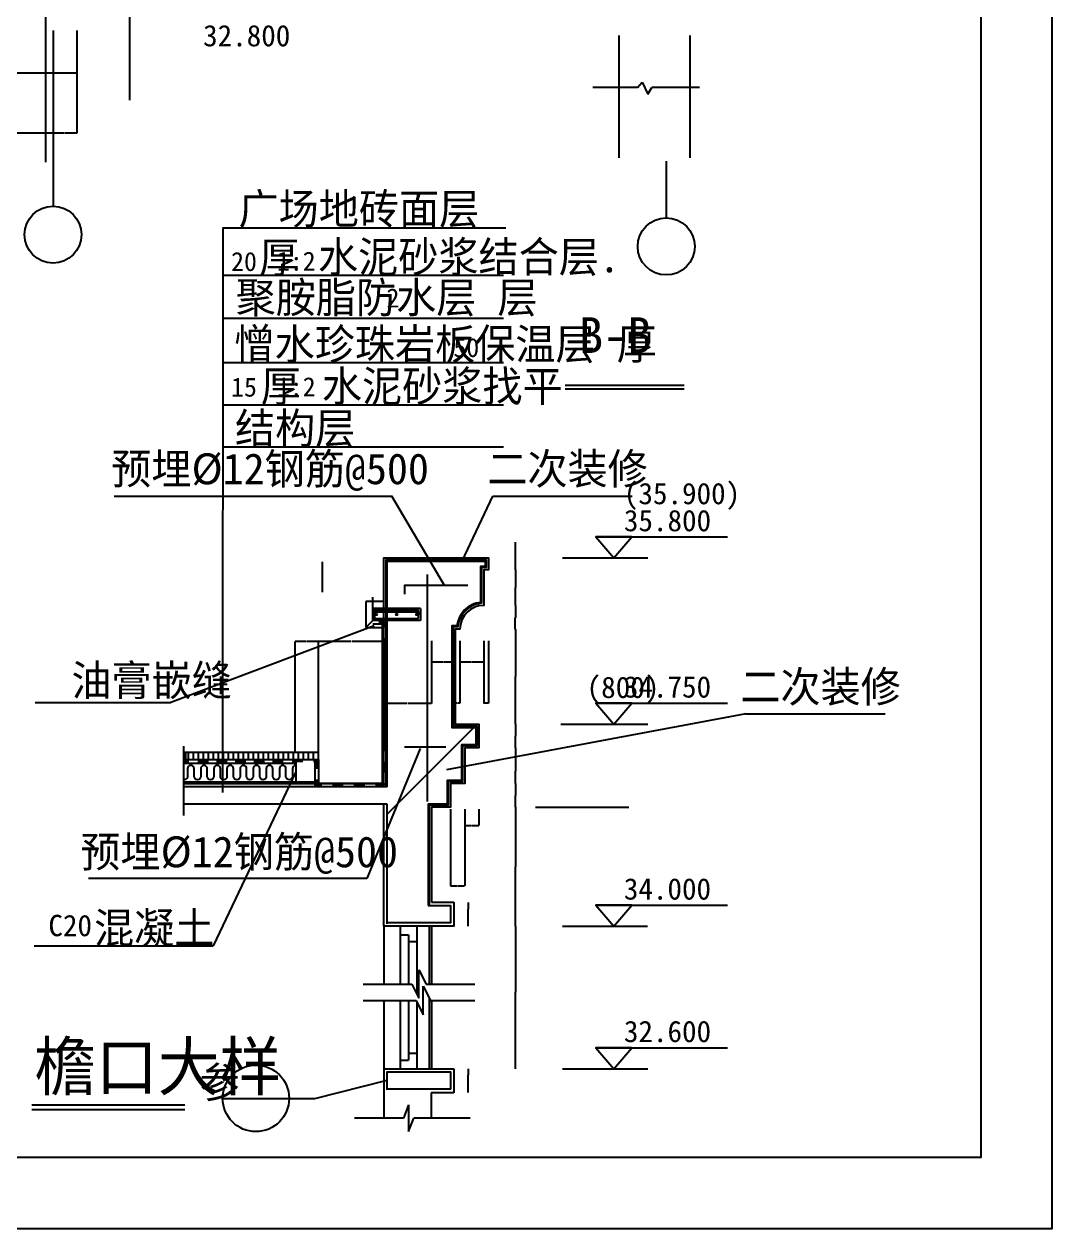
# Model space of a CAD drawing. Header units: metres. Extents: x -2 to 48064, y 0 to 84902.
# Drawn here: x 36374 to 40702, y 63098 to 68168 of the extents above; entities that cross this region are included whole.
import ezdxf

# ---------------------------------------------------------------- set-up
doc = ezdxf.new("R2010")
doc.units = ezdxf.units.M
for name, color, linetype in [('DIM', 3, 'Continuous'), ('MC', 6, 'Continuous'), ('PL', 4, 'Continuous'), ('PUB_DIM', 3, 'Continuous'), ('PUB_HATCH', 7, 'Continuous'), ('PUB_TEXT', 7, 'Continuous'), ('PUB_WALL', 255, 'Continuous'), ('S_SURFACE', 43, 'Continuous'), ('STAIR', 2, 'Continuous'), ('SURFACE', 43, 'Continuous'), ('TK', 143, 'Continuous'), ('WALL', 2, 'Continuous'), ('ZX', 1, 'Continuous')]:
    doc.layers.add(name, color=color, linetype=linetype)
doc.dimstyles.get("Standard").update_dxf_attribs({"dimtxt": 2.5, "dimasz": 2.5, "dimexe": 1.25, "dimexo": 0.625, "dimtad": 1, "dimcen": 2.5, "dimazin": 3, "dimtfac": 1, "dimtmove": 0, "dimatfit": 3})
pattern_1 = [(45, (0, 0), (-898.026, 898.026), [])]

# ---------------------------------------------------------------- blocks, each defined once
blk = doc.blocks.new('BG')
at = {"layer": 'DIM'}
blk.add_line((-252, 292.48), (1596, 292.48), dxfattribs=at)
blk.add_lwpolyline([(252, 292.48), (-252, 292.48), (0, 0)], close=True, dxfattribs=at)
blk = doc.blocks.new('_INDEX')
blk.add_line((-0.5, 0), (0.5, 0))
blk.add_circle((0, 0), 0.5)
blk = doc.blocks.new('*D57')
for p, q in [((36495.71, 68141.93), (36495.71, 67709.58)), ((36595.71, 68141.93), (36595.71, 67709.58)), ((36544.21, 67709.58), (36495.46, 67709.58)), ((36595.96, 67709.58), (36547.21, 67709.58))]:
    blk.add_line(p, q)
at = {"layer": 'Defpoints'}
for p in [(36495.71, 68141.93), (36595.71, 68141.93), (36595.71, 67709.58)]:
    blk.add_point(p, dxfattribs=at)
at = {"layer": 'DIM', "insert": (36545.71, 67709.58), "char_height": 1, "attachment_point": 5}
blk.add_mtext('100', dxfattribs=at)
blk = doc.blocks.new('*D58')
for p, q in [((35945.71, 68141.93), (35945.71, 67962.1)), ((36595.71, 68141.93), (36595.71, 67962.1)), ((36269.21, 67962.1), (35945.46, 67962.1)), ((36595.96, 67962.1), (36272.21, 67962.1))]:
    blk.add_line(p, q)
at = {"layer": 'Defpoints'}
for p in [(35945.71, 68141.93), (36595.71, 68141.93), (36595.71, 67962.1)]:
    blk.add_point(p, dxfattribs=at)
at = {"layer": 'DIM', "insert": (36270.71, 67962.1), "char_height": 1, "attachment_point": 5}
blk.add_mtext('650', dxfattribs=at)
blk = doc.blocks.new('*D66')
for p, q in [((33895.71, 68141.93), (33895.71, 67709.58)), ((36495.71, 68141.93), (36495.71, 67709.58)), ((35193.71, 67709.58), (33895.46, 67709.58)), ((36495.96, 67709.58), (35197.71, 67709.58))]:
    blk.add_line(p, q)
at = {"layer": 'Defpoints'}
for p in [(33895.71, 68141.93), (36495.71, 68141.93), (36495.71, 67709.58)]:
    blk.add_point(p, dxfattribs=at)
at = {"layer": 'DIM', "insert": (35195.71, 67709.58), "char_height": 1, "attachment_point": 5}
blk.add_mtext('2600', dxfattribs=at)
blk = doc.blocks.new('*D161')
for p, q in [((38309.25, 65572.29), (38309.25, 65309.91)), ((38329.25, 65572.29), (38329.25, 65309.91)), ((38318.25, 65309.91), (38309, 65309.91)), ((38329.5, 65309.91), (38320.25, 65309.91))]:
    blk.add_line(p, q)
at = {"layer": 'Defpoints'}
for p in [(38309.25, 65572.29), (38329.25, 65572.29), (38329.25, 65309.91)]:
    blk.add_point(p, dxfattribs=at)
at = {"layer": 'DIM', "insert": (38319.25, 65309.91), "char_height": 1, "attachment_point": 5}
blk.add_mtext('20', dxfattribs=at)
blk = doc.blocks.new('*D162')
for p, q in [((38209.25, 65572.29), (38209.25, 65483.5)), ((38309.25, 65572.29), (38309.25, 65483.5)), ((38257.75, 65483.5), (38209, 65483.5)), ((38309.5, 65483.5), (38260.75, 65483.5))]:
    blk.add_line(p, q)
at = {"layer": 'Defpoints'}
for p in [(38209.25, 65572.29), (38309.25, 65572.29), (38309.25, 65483.5)]:
    blk.add_point(p, dxfattribs=at)
at = {"layer": 'DIM', "insert": (38259.25, 65483.5), "char_height": 1, "attachment_point": 5}
blk.add_mtext('100', dxfattribs=at)
blk = doc.blocks.new('*D163')
for p, q in [((38189.25, 65572.29), (38189.25, 65309.91)), ((38209.25, 65572.29), (38209.25, 65309.91)), ((38198.25, 65309.91), (38189, 65309.91)), ((38209.5, 65309.91), (38200.25, 65309.91))]:
    blk.add_line(p, q)
at = {"layer": 'Defpoints'}
for p in [(38189.25, 65572.29), (38209.25, 65572.29), (38209.25, 65309.91)]:
    blk.add_point(p, dxfattribs=at)
at = {"layer": 'DIM', "insert": (38199.25, 65309.91), "char_height": 1, "attachment_point": 5}
blk.add_mtext('20', dxfattribs=at)
blk = doc.blocks.new('*D164')
for p, q in [((38443.16, 65722.21), (38443.16, 65669.38)), ((38442.23, 65669.38), (38441.98, 65669.38)), ((38442.48, 65622.21), (38442.48, 65669.38)), ((38443.16, 65669.38), (38442.48, 65669.38)), ((38443.41, 65669.38), (38443.66, 65669.38))]:
    blk.add_line(p, q)
at = {"layer": 'Defpoints'}
for p in [(38443.16, 65722.21), (38443.16, 65669.38), (38442.48, 65622.21)]:
    blk.add_point(p, dxfattribs=at)
at = {"layer": 'DIM', "insert": (38442.82, 65668.255), "char_height": 1, "attachment_point": 5}
blk.add_mtext('0,68', dxfattribs=at)
blk = doc.blocks.new('*D165')
for p, q in [((38442.81, 65622.21), (38442.81, 65422.21)), ((38442.56, 65422.21), (38442.31, 65422.21)), ((38442.81, 65222.21), (38442.81, 65422.21)), ((38442.81, 65422.21), (38442.81, 65422.21)), ((38443.06, 65422.21), (38443.31, 65422.21))]:
    blk.add_line(p, q)
at = {"layer": 'Defpoints'}
for p in [(38442.81, 65622.21), (38442.81, 65422.21), (38442.81, 65222.21)]:
    blk.add_point(p, dxfattribs=at)
at = {"layer": 'DIM', "insert": (38442.81, 65423.335), "char_height": 1, "attachment_point": 5}
blk.add_mtext('700', dxfattribs=at)
blk = doc.blocks.new('*D166')
for p, q in [((38089.25, 65572.29), (38089.25, 65483.5)), ((38189.25, 65572.29), (38189.25, 65483.5)), ((38137.75, 65483.5), (38089, 65483.5)), ((38189.5, 65483.5), (38140.75, 65483.5))]:
    blk.add_line(p, q)
at = {"layer": 'Defpoints'}
for p in [(38089.25, 65572.29), (38189.25, 65572.29), (38189.25, 65483.5)]:
    blk.add_point(p, dxfattribs=at)
at = {"layer": 'DIM', "insert": (38139.25, 65483.5), "char_height": 1, "attachment_point": 5}
blk.add_mtext('100', dxfattribs=at)
blk = doc.blocks.new('*D167')
for p, q in [((37889.25, 65576.04), (37889.25, 65308.82)), ((38089.25, 65572.29), (38089.25, 65308.82)), ((37987.75, 65308.82), (37889, 65308.82)), ((38089.5, 65308.82), (37990.75, 65308.82))]:
    blk.add_line(p, q)
at = {"layer": 'Defpoints'}
for p in [(37889.25, 65576.04), (38089.25, 65572.29), (38089.25, 65308.82)]:
    blk.add_point(p, dxfattribs=at)
at = {"layer": 'DIM', "insert": (37989.25, 65308.82), "char_height": 1, "attachment_point": 5}
blk.add_mtext('200', dxfattribs=at)
blk = doc.blocks.new('*D168')
for p, q in [((38442.81, 64371.83), (38442.81, 64094.07)), ((38442.56, 64094.07), (38442.31, 64094.07)), ((38442.81, 63772.21), (38442.81, 64094.07)), ((38442.81, 64094.07), (38442.81, 64094.07)), ((38443.06, 64094.07), (38443.31, 64094.07))]:
    blk.add_line(p, q)
at = {"layer": 'Defpoints'}
for p in [(38442.81, 64371.83), (38442.81, 64094.07), (38442.81, 63772.21)]:
    blk.add_point(p, dxfattribs=at)
at = {"layer": 'DIM', "insert": (38442.81, 64095.195), "char_height": 1, "attachment_point": 5}
blk.add_mtext('1400', dxfattribs=at)
blk = doc.blocks.new('*D169')
for p, q in [((38244.12, 63744.26), (38243.87, 63744.26)), ((38244.37, 63772.21), (38244.37, 63744.26)), ((38244.37, 63672.21), (38244.37, 63744.26)), ((38244.37, 63744.26), (38244.37, 63744.26)), ((38244.62, 63744.26), (38244.87, 63744.26))]:
    blk.add_line(p, q)
at = {"layer": 'Defpoints'}
for p in [(38244.37, 63772.21), (38244.37, 63744.26), (38244.37, 63672.21)]:
    blk.add_point(p, dxfattribs=at)
at = {"layer": 'DIM', "insert": (38244.37, 63745.385), "char_height": 1, "attachment_point": 5}
blk.add_mtext('0', dxfattribs=at)
blk = doc.blocks.new('*D170')
for p, q in [((38442.81, 65222.21), (38442.81, 65172.21)), ((38442.56, 65172.21), (38442.31, 65172.21)), ((38442.81, 65122.21), (38442.81, 65172.21)), ((38442.81, 65172.21), (38442.81, 65172.21)), ((38443.06, 65172.21), (38443.31, 65172.21))]:
    blk.add_line(p, q)
at = {"layer": 'Defpoints'}
for p in [(38442.81, 65222.21), (38442.81, 65172.21), (38442.81, 65122.21)]:
    blk.add_point(p, dxfattribs=at)
at = {"layer": 'DIM', "insert": (38442.81, 65173.335), "char_height": 1, "attachment_point": 5}
blk.add_mtext('0', dxfattribs=at)
blk = doc.blocks.new('*D171')
for p, q in [((38442.81, 65122.21), (38442.81, 65024.75)), ((38442.56, 65024.75), (38442.31, 65024.75)), ((38442.81, 64972.21), (38442.81, 65024.75)), ((38442.81, 65024.75), (38442.81, 65024.75)), ((38443.06, 65024.75), (38443.31, 65024.75))]:
    blk.add_line(p, q)
at = {"layer": 'Defpoints'}
for p in [(38442.81, 65122.21), (38442.81, 65024.75), (38442.81, 64972.21)]:
    blk.add_point(p, dxfattribs=at)
at = {"layer": 'DIM', "insert": (38442.81, 65025.875), "char_height": 1, "attachment_point": 5}
blk.add_mtext('200', dxfattribs=at)
blk = doc.blocks.new('*D172')
for p, q in [((38442.81, 64972.21), (38442.81, 64922.21)), ((38442.56, 64922.21), (38442.31, 64922.21)), ((38442.81, 64872.21), (38442.81, 64922.21)), ((38442.81, 64922.21), (38442.81, 64922.21)), ((38443.06, 64922.21), (38443.31, 64922.21))]:
    blk.add_line(p, q)
at = {"layer": 'Defpoints'}
for p in [(38442.81, 64972.21), (38442.81, 64922.21), (38442.81, 64872.21)]:
    blk.add_point(p, dxfattribs=at)
at = {"layer": 'DIM', "insert": (38442.81, 64923.335), "char_height": 1, "attachment_point": 5}
blk.add_mtext('0', dxfattribs=at)
blk = doc.blocks.new('*D173')
for p, q in [((38442.81, 64872.21), (38442.81, 64622.02)), ((38442.56, 64622.02), (38442.31, 64622.02)), ((38442.81, 64371.83), (38442.81, 64622.02)), ((38442.81, 64622.02), (38442.81, 64622.02)), ((38443.06, 64622.02), (38443.31, 64622.02))]:
    blk.add_line(p, q)
at = {"layer": 'Defpoints'}
for p in [(38442.81, 64872.21), (38442.81, 64622.02), (38442.81, 64371.83)]:
    blk.add_point(p, dxfattribs=at)
at = {"layer": 'DIM', "insert": (38442.81, 64623.145), "char_height": 1, "attachment_point": 5}
blk.add_mtext('400', dxfattribs=at)
blk = doc.blocks.new('*D174')
for p, q in [((38169.25, 64864.12), (38169.25, 64542.31)), ((38229.25, 64864.12), (38229.25, 64542.31)), ((38169.5, 64542.31), (38198.25, 64542.31)), ((38200.25, 64542.31), (38229, 64542.31))]:
    blk.add_line(p, q)
at = {"layer": 'Defpoints'}
for p in [(38169.25, 64864.12), (38229.25, 64864.12), (38169.25, 64542.31)]:
    blk.add_point(p, dxfattribs=at)
at = {"layer": 'DIM', "insert": (38199.25, 64542.31), "char_height": 1, "attachment_point": 5}
blk.add_mtext('60', dxfattribs=at)
blk = doc.blocks.new('*D175')
for p, q in [((38229.25, 64864.12), (38229.25, 64795.68)), ((38289.25, 64864.12), (38289.25, 64795.68)), ((38229.5, 64795.68), (38258.25, 64795.68)), ((38260.25, 64795.68), (38289, 64795.68))]:
    blk.add_line(p, q)
at = {"layer": 'Defpoints'}
for p in [(38229.25, 64864.12), (38289.25, 64864.12), (38229.25, 64795.68)]:
    blk.add_point(p, dxfattribs=at)
at = {"layer": 'DIM', "insert": (38259.25, 64795.68), "char_height": 1, "attachment_point": 5}
blk.add_mtext('60', dxfattribs=at)
blk = doc.blocks.new('*D176')
for p, q in [((37629.66, 65905.64), (37629.66, 65777.93)), ((37629.41, 65777.93), (37629.16, 65777.93)), ((37629.66, 65806.12), (37629.66, 65777.93)), ((37629.66, 65777.93), (37629.66, 65777.93)), ((37629.91, 65777.93), (37630.16, 65777.93))]:
    blk.add_line(p, q)
at = {"layer": 'Defpoints'}
for p in [(37629.66, 65905.64), (37629.66, 65806.12), (37629.66, 65777.93)]:
    blk.add_point(p, dxfattribs=at)
at = {"layer": 'DIM', "insert": (37629.66, 65779.055), "char_height": 1, "attachment_point": 5}
blk.add_mtext('0', dxfattribs=at)
blk = doc.blocks.new('*D177')
for p, q in [((38442.56, 65987.85), (38442.31, 65987.85)), ((38442.81, 65922.21), (38442.81, 65987.85)), ((38442.81, 65872.21), (38442.81, 65987.85)), ((38442.81, 65987.85), (38442.81, 65987.85)), ((38443.06, 65987.85), (38443.31, 65987.85))]:
    blk.add_line(p, q)
at = {"layer": 'Defpoints'}
for p in [(38442.81, 65987.85), (38442.81, 65922.21), (38442.81, 65872.21)]:
    blk.add_point(p, dxfattribs=at)
at = {"layer": 'DIM', "insert": (38442.81, 65988.975), "char_height": 1, "attachment_point": 5}
blk.add_mtext('0', dxfattribs=at)
blk = doc.blocks.new('*D178')
for p, q in [((38442.81, 65872.21), (38442.81, 65797.21)), ((38442.56, 65797.21), (38442.31, 65797.21)), ((38442.81, 65797.21), (38443.16, 65797.21)), ((38443.16, 65722.21), (38443.16, 65797.21)), ((38443.41, 65797.21), (38443.66, 65797.21))]:
    blk.add_line(p, q)
at = {"layer": 'Defpoints'}
for p in [(38442.81, 65872.21), (38442.81, 65797.21), (38443.16, 65722.21)]:
    blk.add_point(p, dxfattribs=at)
at = {"layer": 'DIM', "insert": (38442.985, 65798.335), "char_height": 1, "attachment_point": 5}
blk.add_mtext('0,35', dxfattribs=at)
blk = doc.blocks.new('*D179')
for p, q in [((36817.91, 68798.78), (36817.91, 67848.78)), ((36817.91, 68298.78), (36817.91, 67848.78)), ((36817.66, 67848.78), (36817.41, 67848.78)), ((36817.91, 67848.78), (36817.91, 67848.78)), ((36818.16, 67848.78), (36818.41, 67848.78))]:
    blk.add_line(p, q)
at = {"layer": 'Defpoints'}
for p in [(36817.91, 68798.78), (36817.91, 68298.78), (36817.91, 67848.78)]:
    blk.add_point(p, dxfattribs=at)
at = {"layer": 'DIM', "insert": (36817.91, 67849.905), "char_height": 1, "attachment_point": 5}
blk.add_mtext('0', dxfattribs=at)
blk = doc.blocks.new('*D183')
for p, q in [((37562.605, 65570.67), (37514.71, 65570.67)), ((37514.96, 65103.71), (37514.96, 65570.67)), ((37613.5, 65570.67), (37565.605, 65570.67)), ((37613.25, 65103.71), (37613.25, 65570.67))]:
    blk.add_line(p, q)
at = {"layer": 'Defpoints'}
for p in [(37613.25, 65570.67), (37514.96, 65103.71), (37613.25, 65103.71)]:
    blk.add_point(p, dxfattribs=at)
at = {"layer": 'PUB_DIM', "insert": (37564.105, 65570.67), "char_height": 1, "attachment_point": 5}
blk.add_mtext('200', dxfattribs=at)
blk = doc.blocks.new('*D184')
for p, q in [((37842.34, 65756.7), (37842.09, 65756.7)), ((37842.59, 65708.71), (37842.59, 65756.7)), ((37842.59, 65658.71), (37842.59, 65756.7)), ((37842.59, 65756.7), (37842.59, 65756.7)), ((37842.84, 65756.7), (37843.09, 65756.7))]:
    blk.add_line(p, q)
at = {"layer": 'Defpoints'}
for p in [(37842.59, 65756.7), (37842.59, 65708.71), (37842.59, 65658.71)]:
    blk.add_point(p, dxfattribs=at)
at = {"layer": 'PUB_DIM', "insert": (37842.59, 65757.825), "char_height": 1, "attachment_point": 5}
blk.add_mtext('50', dxfattribs=at)
blk = doc.blocks.new('*D185')
for p, q in [((37750.5, 65570.67), (37613, 65570.67)), ((37613.25, 65108.59), (37613.25, 65570.67)), ((37891, 65570.67), (37753.5, 65570.67)), ((37890.75, 65108.59), (37890.75, 65570.67))]:
    blk.add_line(p, q)
at = {"layer": 'Defpoints'}
for p in [(37890.75, 65570.67), (37613.25, 65108.59), (37890.75, 65108.59)]:
    blk.add_point(p, dxfattribs=at)
at = {"layer": 'PUB_DIM', "insert": (37752, 65570.67), "char_height": 1, "attachment_point": 5}
blk.add_mtext('300', dxfattribs=at)
blk = doc.blocks.new('*D186')
for p, q in [((38244.37, 64471.38), (38244.37, 64443.43)), ((38244.12, 64443.43), (38243.87, 64443.43)), ((38244.37, 64371.38), (38244.37, 64443.43)), ((38244.37, 64443.43), (38244.37, 64443.43)), ((38244.62, 64443.43), (38244.87, 64443.43))]:
    blk.add_line(p, q)
at = {"layer": 'Defpoints'}
for p in [(38244.37, 64471.38), (38244.37, 64443.43), (38244.37, 64371.38)]:
    blk.add_point(p, dxfattribs=at)
at = {"layer": 'DIM', "insert": (38244.37, 64444.555), "char_height": 1, "attachment_point": 5}
blk.add_mtext('0', dxfattribs=at)

msp = doc.modelspace()

# ---------------------------------------------------------------- hatches: boundary and pattern name
at = {"layer": 'WALL'}
h = msp.add_hatch(dxfattribs=at)
h.set_pattern_fill('AN31C', scale=400)
h.set_pattern_definition(pattern_1)
h.paths.add_polyline_path([(37902.75, 65908.71), (37902.75, 65708.71), (38042.59, 65708.71), (38042.59, 65658.71), (37902.75, 65658.71), (37902.75, 64958.71), (37488.21, 64958.71), (37453.52, 64885.71), (37902.75, 64885.71), (37902.75, 64459.58), (38075.75, 64459.58), (38075.75, 64885.71), (38155.75, 64885.71), (38155.75, 64985.71), (38215.75, 64985.71), (38215.75, 65135.71), (38275.75, 65135.71), (38275.75, 65208.71), (38175.75, 65208.71), (38175.75, 65635.71), (38196.55, 65635.71, -0.35), (38295.75, 65734.9), (38295.75, 65885.71), (38315.75, 65885.71), (38315.75, 65908.71)])
h.paths.add_polyline_path([(37488.21, 64958.71), (37101.8, 64958.71), (37045.31, 64907.43), (37045.31, 64885.71), (37453.52, 64885.71)])
h = msp.add_hatch(dxfattribs=at)
h.set_pattern_fill('AN31C', scale=400)
h.set_pattern_definition(pattern_1)
h.paths.add_polyline_path([(38169.99, 64386.58), (38169.99, 64459.58), (37902.75, 64459.58), (37902.75, 64387.14), (37902.75, 64386.58)])
h = msp.add_hatch(dxfattribs=at)
h.set_pattern_fill('AN31C', scale=400)
h.set_pattern_definition(pattern_1)
h.paths.add_polyline_path([(37902.75, 63758.71), (37902.75, 63685.71), (38169.99, 63685.71), (38169.99, 63758.71)])

# ---------------------------------------------------------------- linework, layer by layer
for p, q in [((37889.25, 65738.71), (37812.59, 65738.71)), ((37812.59, 65738.71), (37812.59, 65628.71)), ((37812.59, 65628.71), (37842.59, 65658.71)), ((37812.59, 65628.71), (37883.25, 65628.71)), ((37898.25, 65658.71), (37898.25, 64958.71)), ((38634.43, 65222.21), (38892.87, 65222.21)), ((37518.25, 65073.71), (37518.25, 64978.71)), ((37598.25, 65073.71), (37598.25, 64958.71))]:
    msp.add_line(p, q)
at = {"layer": 'DIM'}
for p, q in [((36495.71, 68141.93), (36495.71, 67402.48)), ((38878.12, 68120.69), (38878.12, 67605.64)), ((39178.12, 68120.69), (39178.12, 67605.64)), ((39078.12, 67591.88), (39078.12, 67352.62)), ((38652.42, 66632.83), (39153.28, 66632.83)), ((38641.25, 65922.21), (38999.96, 65922.21)), ((38641.25, 65222.21), (38999.96, 65222.21)), ((38527.69, 64872.21), (38921.07, 64872.21)), ((38641.06, 64372.02), (38999.77, 64372.02)), ((38641.25, 63772.21), (38999.96, 63772.21))]:
    msp.add_line(p, q, dxfattribs=at)
for points in [[(38652.42, 66649.49), (39153.28, 66649.49)], [(38289.25, 65122.21), (38289.25, 65122.21)]]:
    msp.add_lwpolyline(points, dxfattribs=at)
for centre in [(36495.71, 67282.48), (39078.12, 67232.62)]:
    msp.add_circle(centre, 120, dxfattribs=at)
at = {"layer": 'MC'}
for p, q in [((38957.43, 67901.95), (38769.55, 67901.95)), ((38957.43, 67901.95), (38977.22, 67924.2)), ((38977.22, 67924.2), (39000.9, 67873.23)), ((39000.9, 67873.23), (39017.81, 67901.95)), ((39217.67, 67901.95), (39017.81, 67901.95)), ((38392.98, 67110.42), (37210.29, 67110.42)), ((38392.98, 67110.42), (37210.29, 67110.42)), ((38392.98, 66929.77), (37210.29, 66929.77)), ((38392.98, 66929.77), (37210.29, 66929.77)), ((38392.98, 66742.2), (37210.29, 66742.2)), ((38392.98, 66742.2), (37210.29, 66742.2)), ((38392.98, 66565.19), (37210.29, 66565.19)), ((38392.98, 66388.18), (37210.29, 66388.18)), ((37889.25, 64372.21), (37889.25, 64128.5)), ((37957.43, 64372.21), (37957.43, 64128.5)), ((38027.73, 64372.21), (38027.73, 64086.55)), ((38079.79, 64372.21), (38079.79, 64128.5)), ((38089.25, 64372.21), (38089.25, 64128.5)), ((37957.43, 64336.17), (37992.58, 64336.17)), ((37992.58, 64336.17), (37992.58, 64128.5)), ((37992.58, 64307.43), (38027.73, 64307.43)), ((37889.25, 64059.08), (37889.25, 63772.21)), ((37957.43, 64059.08), (37957.43, 63772.21)), ((37992.58, 64059.08), (37992.58, 63808.25)), ((38027.73, 64053.53), (38027.73, 63772.21)), ((38079.79, 64069.41), (38079.79, 63772.21)), ((38089.25, 64059.08), (38089.25, 63772.21)), ((37957.43, 63808.25), (37992.58, 63808.25)), ((37992.58, 63836.99), (38027.73, 63836.99))]:
    msp.add_line(p, q, dxfattribs=at)
msp.add_lwpolyline([(37210.29, 64934.3), (37212.27, 67311.51), (38402.16, 67311.51)], dxfattribs=at)
at = {"layer": 'PL'}
msp.add_lwpolyline([(38037.59, 65682.16), (38037.59, 65691.26, 0.41), (38035.59, 65693.26), (37849.59, 65693.26, 0.41), (37847.59, 65691.26), (37847.59, 65682.16)], format="xyb", dxfattribs=at)
for points in [[(37860.78, 65683.71, -1), (37853.78, 65683.71, -1)], [(37946.09, 65683.71, -1), (37939.09, 65683.71, -1)], [(38031.4, 65683.71, -1), (38024.4, 65683.71, -1)]]:
    msp.add_lwpolyline(points, format="xyb", close=True, dxfattribs=at)
at = {"layer": 'PUB_DIM'}
for p, q in [((37598.83, 63647.29), (37902.75, 63724.32)), ((37490.08, 63647.29), (37598.83, 63647.29))]:
    msp.add_line(p, q, dxfattribs=at)
at = {"layer": 'PUB_HATCH'}
for p, q in [((37054.7, 65073.71), (37054.7, 65103.71)), ((37066.54, 65073.71), (37066.54, 65103.71)), ((37087.57, 65073.71), (37087.57, 65103.71)), ((37108.6, 65073.71), (37108.6, 65103.71)), ((37129.62, 65073.71), (37129.62, 65103.71)), ((37150.65, 65073.71), (37150.65, 65103.71)), ((37171.68, 65073.71), (37171.68, 65103.71)), ((37192.71, 65073.71), (37192.71, 65103.71)), ((37213.73, 65073.71), (37213.73, 65103.71)), ((37234.76, 65073.71), (37234.76, 65103.71)), ((37255.79, 65073.71), (37255.79, 65103.71)), ((37276.81, 65073.71), (37276.81, 65103.71)), ((37297.84, 65073.71), (37297.84, 65103.71)), ((37318.87, 65073.71), (37318.87, 65103.71)), ((37339.9, 65073.71), (37339.9, 65103.71)), ((37360.92, 65073.71), (37360.92, 65103.71)), ((37381.95, 65073.71), (37381.95, 65103.71)), ((37402.98, 65073.71), (37402.98, 65103.71)), ((37424, 65073.71), (37424, 65103.71)), ((37445.03, 65073.71), (37445.03, 65103.71)), ((37466.06, 65073.71), (37466.06, 65103.71)), ((37487.09, 65073.71), (37487.09, 65103.71)), ((37508.11, 65073.71), (37508.11, 65103.71)), ((37529.14, 65073.71), (37529.14, 65103.71)), ((37550.17, 65073.71), (37550.17, 65103.71)), ((37571.19, 65073.71), (37571.19, 65103.71)), ((37592.22, 65073.71), (37592.22, 65103.71)), ((37613.25, 65073.71), (37613.25, 65103.71))]:
    msp.add_line(p, q, dxfattribs=at)
at = {"layer": 'PUB_TEXT'}
for p, q in [((37848.46, 65636.5), (36991.5, 65313.17)), ((36420.98, 65313.17), (36991.5, 65313.17)), ((37518.24, 65021.9), (37170.14, 64289.39)), ((36415.93, 64289.39), (37170.14, 64289.39))]:
    msp.add_line(p, q, dxfattribs=at)
at = {"layer": 'PUB_WALL'}
msp.add_lwpolyline([(38035.09, 65666.21), (38035.09, 65701.21), (37850.09, 65701.21), (37850.09, 65666.21)], close=True, dxfattribs=at)
at = {"layer": 'S_SURFACE'}
for p, q in [((37045.63, 65058.71), (37518.25, 65058.71)), ((37518.25, 64977.98), (37045.31, 64977.98)), ((37598.25, 64978.71), (37045.63, 64978.71))]:
    msp.add_line(p, q, dxfattribs=at)
msp.add_lwpolyline([(37518.25, 65048.68, 0.41), (37504.43, 65034.87), (37504.43, 65002.36, -1), (37476.8, 65002.36), (37476.8, 65034.87, 1), (37449.17, 65034.87), (37449.17, 65002.36, -1), (37421.55, 65002.36), (37421.55, 65034.87, 1), (37393.92, 65034.87), (37393.92, 65002.36, -1), (37366.29, 65002.36), (37366.29, 65034.87, 1), (37338.66, 65034.87), (37338.66, 65002.36, -1), (37311.03, 65002.36), (37311.03, 65034.87, 1), (37283.4, 65034.87), (37283.4, 65002.36, -1), (37255.77, 65002.36), (37255.77, 65034.87, 1), (37228.14, 65034.87), (37228.14, 65002.36, -1), (37200.51, 65002.36), (37200.51, 65034.87, 1), (37172.88, 65034.87), (37172.88, 65002.36, -1), (37145.25, 65002.36), (37145.25, 65034.87, 1), (37117.62, 65034.87), (37117.62, 65002.36, -1), (37089.99, 65002.36), (37089.99, 65034.87, 1), (37062.36, 65034.87), (37062.36, 65002.36, -0.49), (37045.31, 64988.93)], format="xyb", dxfattribs=at)
at = {"layer": 'STAIR'}
for p, q in [((38036.76, 64068.5), (38036.76, 64188.5)), ((38036.76, 64188.5), (38066.76, 64128.5)), ((37801.39, 64128.5), (38006.76, 64128.5)), ((38006.76, 64128.5), (38036.76, 64068.5)), ((38054.95, 63999.08), (38054.95, 64119.08)), ((38054.95, 64119.08), (38084.95, 64059.08)), ((38066.76, 64128.5), (38272.13, 64128.5)), ((37801.17, 64059.08), (38024.95, 64059.08)), ((38024.95, 64059.08), (38054.95, 63999.08)), ((38084.95, 64059.08), (38272.62, 64059.08))]:
    msp.add_line(p, q, dxfattribs=at)
at = {"layer": 'SURFACE'}
msp.add_line((37045.63, 65103.71), (37613.25, 65103.71), dxfattribs=at)
for points in [[(37045.63, 65073.71), (37613.25, 65073.71), (37613.25, 64973.71), (37883.25, 64973.71), (37883.25, 65643.71), (37842.59, 65643.71)], [(37890.75, 65628.59), (37890.75, 65651.21), (37868.37, 65651.21)], [(37890.75, 65538.59), (37890.75, 65583.59)], [(37890.75, 65448.59), (37890.75, 65493.59)], [(37890.75, 65108.59), (37890.75, 65403.59)], [(37045.63, 65066.21), (37067.8, 65066.21)], [(37105.25, 65066.21), (37150.25, 65066.21)], [(37184.08, 65066.21), (37229.08, 65066.21)], [(37262.9, 65066.21), (37307.9, 65066.21)], [(37341.73, 65066.21), (37386.73, 65066.21)], [(37420.55, 65066.21), (37465.55, 65066.21)], [(37503.13, 65066.21), (37548.13, 65066.21)], [(37593.13, 65066.21), (37605.75, 65066.21), (37605.75, 65033.83)], [(37890.75, 65018.59), (37890.75, 65063.59)], [(37605.75, 64988.83), (37605.75, 64966.21), (37628.13, 64966.21)], [(37673.13, 64966.21), (37718.13, 64966.21)], [(37763.13, 64966.21), (37808.13, 64966.21)], [(37853.13, 64966.21), (37890.75, 64966.21), (37890.75, 64973.59)]]:
    msp.add_lwpolyline(points, dxfattribs=at)
at = {"layer": 'TK'}
for p, q in [((36753.52, 66182.29), (37923.06, 66182.29)), ((38144.54, 65806.12), (37923.06, 66182.29)), ((38218.77, 65908.71), (38347.55, 66182.29)), ((38347.55, 66182.29), (38935.31, 66182.29)), ((39413.01, 65264.97), (38152.91, 65030.39)), ((39413.01, 65264.97), (40000.76, 65264.97)), ((38042.47, 65119.11), (37816.86, 64572.87)), ((37816.86, 64572.87), (36645.42, 64572.87))]:
    msp.add_line(p, q, dxfattribs=at)
for points in [[(31792.31, 75697.9), (40702.31, 75697.9), (40702.31, 63097.9), (31792.31, 63097.9)], [(32092.31, 74947.9), (40402.31, 74947.9), (40402.31, 63397.9), (32092.31, 63397.9)]]:
    msp.add_lwpolyline(points, close=True, dxfattribs=at)
for points in [[(40402.31, 74947.9), (40402.31, 63397.9), (32092.31, 63397.9), (32092.31, 74947.9), (40402.31, 74947.9)], [(38072.65, 64897.28), (38072.65, 65852.18)], [(38242.58, 65805.76), (37976.44, 65805.76), (37976.44, 65768.82)], [(37976.44, 65126.8), (38150.17, 65126.8)]]:
    msp.add_lwpolyline(points, dxfattribs=at)
at = {"layer": 'WALL'}
for p, q in [((38042.59, 65708.71), (37842.59, 65708.71)), ((37842.59, 65708.71), (37842.59, 65658.71)), ((38042.59, 65708.71), (38042.59, 65658.71)), ((38042.59, 65658.71), (37842.59, 65658.71)), ((37045.31, 65130.19), (37045.31, 64837.08)), ((37045.31, 64973.1), (37889.25, 64973.1)), ((38089.25, 64473.08), (38183.49, 64473.08)), ((37889.25, 63772.21), (38183.49, 63772.21)), ((37889.25, 63772.21), (37889.25, 63564.04)), ((38183.49, 63772.21), (38183.49, 63670.06)), ((38183.49, 63670.06), (38088.06, 63670.06)), ((38088.06, 63670.06), (38088.06, 63564.04)), ((36406.23, 63600.18), (37051.14, 63600.18)), ((37993.25, 63620.03), (37971.03, 63564.04)), ((37993.25, 63620.03), (37993.25, 63508.05)), ((37971.03, 63564.04), (37765.71, 63564.04)), ((37993.25, 63508.05), (38015.46, 63564.04)), ((38252.12, 63564.04), (38015.46, 63564.04))]:
    msp.add_line(p, q, dxfattribs=at)
for points in [[(37889.25, 64958.71), (37889.25, 65922.21), (38329.25, 65922.21), (38329.25, 65872.21), (38309.25, 65872.21), (38309.25, 65722.21, 0.41), (38209.25, 65622.21), (38189.25, 65622.21), (38189.25, 65222.21), (38289.25, 65222.21), (38289.25, 65122.21), (38229.25, 65122.21), (38229.25, 64972.21), (38169.25, 64972.21), (38169.25, 64872.21), (38089.25, 64872.21), (38089.25, 64473.08)], [(37898.25, 64958.71), (37898.25, 65913.21), (38320.25, 65913.21), (38320.25, 65881.21), (38300.25, 65881.21), (38300.25, 65730.84, 0.37), (38200.62, 65631.21), (38180.25, 65631.21), (38180.25, 65213.21), (38280.25, 65213.21), (38280.25, 65131.21), (38220.25, 65131.21), (38220.25, 64981.21), (38160.25, 64981.21), (38160.25, 64881.21), (38080.25, 64881.21), (38080.25, 64463.21), (38080.25, 64463.21), (38080.25, 64459.58)], [(37902.75, 64958.71), (37902.75, 65908.71), (38315.75, 65908.71), (38315.75, 65885.71), (38295.75, 65885.71), (38295.75, 65734.9, 0.35), (38196.55, 65635.71), (38175.75, 65635.71), (38175.75, 65208.71), (38275.75, 65208.71), (38275.75, 65135.71), (38215.75, 65135.71), (38215.75, 64985.71), (38155.75, 64985.71), (38155.75, 64885.71), (38075.75, 64885.71), (38075.75, 64459.58)]]:
    msp.add_lwpolyline(points, format="xyb", dxfattribs=at)
for points in [[(37898.25, 64958.71), (37898.25, 65666.21)], [(37902.75, 64958.71), (37902.75, 65666.21)], [(37902.75, 64958.71), (37902.75, 65666.21)], [(37902.75, 64958.71), (37045.31, 64958.71)], [(37902.75, 64958.71), (37045.31, 64958.71)], [(37902.75, 64885.71), (37045.31, 64885.71)], [(38183.49, 64473.08), (38183.49, 64372.21), (37889.25, 64372.21), (37889.25, 64885.71)], [(37902.75, 64381.21), (37902.75, 64885.71)], [(38075.75, 64459.58), (38169.99, 64459.58), (38169.99, 64386.58), (37898.25, 64386.58)], [(37902.75, 64387.14), (37902.75, 64459.58)], [(37902.75, 63686.27), (37902.75, 63758.71), (38169.99, 63758.71), (38169.99, 63685.71), (37898.25, 63685.71)], [(36406.23, 63619.66), (37051.14, 63619.66)]]:
    msp.add_lwpolyline(points, dxfattribs=at)
at = {"layer": 'ZX'}
msp.add_line((36463.76, 68902.11), (36463.76, 67587.36), dxfattribs=at)

# ---------------------------------------------------------------- block references
at = {"layer": 'DIM', "xscale": 0.3, "yscale": 0.3, "zscale": 0.3}
for p in [(38857.53, 65922.21), (38857.53, 65222.21), (38857.34, 64372.02), (38857.53, 63772.21)]:
    msp.add_blockref('BG', p, dxfattribs=at)
at = {"layer": 'PUB_DIM', "xscale": 280, "yscale": 280, "zscale": 280}
msp.add_blockref('_INDEX', (37350.08, 63647.29), dxfattribs=at)

# ---------------------------------------------------------------- texts
at = {"insert": (38742.87, 65422.21), "char_height": 90, "attachment_point": 1}
msp.add_mtext('(800)', dxfattribs=at)
at = {"layer": 'DIM'}
for s, height, p in [('广场地砖面层', 130, (37276.76, 67325.93)), ('厚', 130, (37363.75, 67122.2)), ('水泥砂浆结合层.', 130, (37611.65, 67123.8)), ('20', 80, (37245.43, 67129.22)), ('1:2', 80, (37438.37, 67130.82)), ('聚胺脂防水层 层', 130, (37264.52, 66953.14)), ('2', 80, (37900.04, 66975.76)), ('B-B', 150, (38710.35, 66784.44)), ('憎水珍珠岩板保温层 厚', 130, (37259.72, 66756.62)), ('50', 80, (38181.74, 66767.05)), ('厚 水泥砂浆找平', 130, (37370.52, 66579.61)), ('15', 80, (37245.43, 66600.66)), ('1:2', 80, (37438.37, 66602.26)), ('结构层', 130, (37261.88, 66402.6)), ('预埋%%c12钢筋@500', 130, (36740.77, 66232.08)), ('二次装修', 130, (38324.44, 66232.08)), ('(35.900)', 90, (38899.73, 66147.81)), ('35.800', 90, (38899.73, 66034.04)), ('油膏嵌缝', 130, (36573.02, 65341.51)), ('二次装修', 130, (39389.89, 65314.76)), ('34.750', 90, (38899.73, 65334.04)), ('预埋%%c12钢筋@500', 130, (36610.61, 64619.94)), ('34.000', 90, (38899.54, 64483.84)), ('混凝土', 130, (36668.15, 64299.46)), ('32.600', 90, (38899.73, 63884.04)), ('檐口大样', 200, (36416.44, 63681.32)), ('参', 130, (37112.91, 63649.81))]:
    msp.add_text(s, height=height, dxfattribs=at).set_placement(p)
at = {"layer": 'PUB_DIM'}
msp.add_text('32.800', height=90, dxfattribs=at).set_placement((37127.64, 68074.89))
at = {"layer": 'PUB_TEXT'}
msp.add_text('C20', height=90, dxfattribs=at).set_placement((36476.21, 64329.81))

# ---------------------------------------------------------------- dimensions: what is measured, and where the dimension line sits
at = {"layer": 'DIM'}
for base, p1, p2, picture, middle in [((36817.91, 67848.78), (36817.91, 68798.78), (36817.91, 68298.78), '*D179', (36817.91, 67849.905)), ((36495.71, 67709.58), (36495.71, 68141.93), (33895.71, 68141.93), '*D66', (35195.71, 67709.58)), ((36595.71, 67962.1), (36595.71, 68141.93), (35945.71, 68141.93), '*D58', (36270.71, 67962.1)), ((36595.71, 67709.58), (36595.71, 68141.93), (36495.71, 68141.93), '*D57', (36545.71, 67709.58)), ((38442.81, 65987.85), (38442.81, 65922.21), (38442.81, 65872.21), '*D177', (38442.81, 65988.975)), ((37629.66, 65777.93), (37629.66, 65905.64), (37629.66, 65806.12), '*D176', (37629.66, 65779.055)), ((38442.81, 65797.21), (38442.81, 65872.21), (38443.16, 65722.21), '*D178', (38442.985, 65798.335)), ((38443.16, 65669.38), (38443.16, 65722.21), (38442.48, 65622.21), '*D164', (38442.82, 65668.255)), ((38089.25, 65308.82), (38089.25, 65572.29), (37889.25, 65576.04), '*D167', (37989.25, 65308.82)), ((38189.25, 65483.5), (38189.25, 65572.29), (38089.25, 65572.29), '*D166', (38139.25, 65483.5)), ((38209.25, 65309.91), (38209.25, 65572.29), (38189.25, 65572.29), '*D163', (38199.25, 65309.91)), ((38309.25, 65483.5), (38309.25, 65572.29), (38209.25, 65572.29), '*D162', (38259.25, 65483.5)), ((38329.25, 65309.91), (38329.25, 65572.29), (38309.25, 65572.29), '*D161', (38319.25, 65309.91)), ((38442.81, 65172.21), (38442.81, 65222.21), (38442.81, 65122.21), '*D170', (38442.81, 65173.335)), ((38442.81, 64922.21), (38442.81, 64972.21), (38442.81, 64872.21), '*D172', (38442.81, 64923.335)), ((38169.25, 64542.31), (38169.25, 64864.12), (38229.25, 64864.12), '*D174', (38199.25, 64542.31)), ((38229.25, 64795.68), (38229.25, 64864.12), (38289.25, 64864.12), '*D175', (38259.25, 64795.68)), ((38244.37, 64443.43), (38244.37, 64371.38), (38244.37, 64471.38), '*D186', (38244.37, 64444.555)), ((38244.37, 63744.26), (38244.37, 63672.21), (38244.37, 63772.21), '*D169', (38244.37, 63745.385))]:
    dim = msp.add_linear_dim(base=base, p1=p1, p2=p2, dimstyle='Standard', dxfattribs=at)
    dim.commit()
    dim.dimension.update_dxf_attribs({"geometry": picture, "text_midpoint": middle})
for base, p1, p2, text, picture, middle in [((38442.81, 65422.21), (38442.81, 65622.21), (38442.81, 65222.21), '700', '*D165', (38442.81, 65423.335)), ((38442.81, 65024.75), (38442.81, 65122.21), (38442.81, 64972.21), '200', '*D171', (38442.81, 65025.875)), ((38442.81, 64622.02), (38442.81, 64872.21), (38442.81, 64371.83), '400', '*D173', (38442.81, 64623.145)), ((38442.81, 64094.07), (38442.81, 64371.83), (38442.81, 63772.21), '1400', '*D168', (38442.81, 64095.195))]:
    dim = msp.add_linear_dim(base=base, p1=p1, p2=p2, text=text, dimstyle='Standard', dxfattribs=at)
    dim.commit()
    dim.dimension.update_dxf_attribs({"geometry": picture, "text_midpoint": middle})
at = {"layer": 'PUB_DIM'}
for base, p1, p2, text, picture, middle in [((37842.59, 65756.7), (37842.59, 65708.71), (37842.59, 65658.71), '50', '*D184', (37842.59, 65757.825)), ((37613.25, 65570.67), (37613.25, 65103.71), (37514.96, 65103.71), '200', '*D183', (37564.105, 65570.67)), ((37890.75, 65570.67), (37890.75, 65108.59), (37613.25, 65108.59), '300', '*D185', (37752, 65570.67))]:
    dim = msp.add_linear_dim(base=base, p1=p1, p2=p2, text=text, dimstyle='Standard', dxfattribs=at)
    dim.commit()
    dim.dimension.update_dxf_attribs({"geometry": picture, "text_midpoint": middle})

doc.saveas('drawing.dxf')
